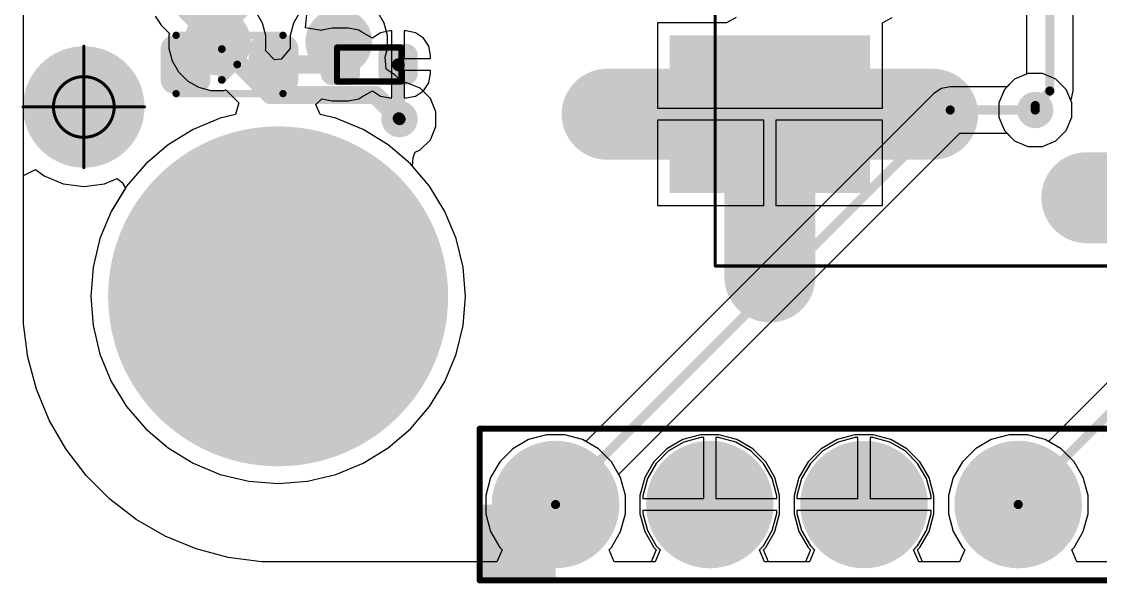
# Model space of a CAD drawing. Header units: inches. Extents: x 0.3 to 40.7, y 0 to 25.4.
# Drawn here: x 0.27 to 18.04, y -0.05 to 9.21 of the extents above; entities that cross this region are included whole.
import ezdxf

# ---------------------------------------------------------------- set-up
doc = ezdxf.new("R2010")
doc.units = ezdxf.units.IN
for name, color, linetype in [('BOTTOM', 5, 'Continuous'), ('Bottom Solder', 6, 'Continuous'), ('Pad Holes', 156, 'Continuous'), ('TOP', 1, 'Continuous'), ('Top Assembly', 56, 'Continuous'), ('Top Solder', 216, 'Continuous'), ('Via Holes', 16, 'Continuous')]:
    doc.layers.add(name, color=color, linetype=linetype)

# ---------------------------------------------------------------- blocks, each defined once
blk = doc.blocks.new('F_____________1___F_________1_2629')
at = {"layer": 'TOP'}
h = blk.add_hatch(color=1, dxfattribs=at)
edge = h.paths.add_edge_path()
edge.add_arc((0, 0), 0.499999, 0, 360)
at = {"layer": 'Top Solder'}
h = blk.add_hatch(color=216, dxfattribs=at)
edge = h.paths.add_edge_path()
edge.add_arc((0, 0), 0.999998, 0, 360)
at = {"layer": 'TOP'}
for points, const_width in [([(0.499999, 0, 1), (-0.499999, 0, 1)], 1.00000054), ([(-0.7499985, 0, 1), (-0.2499995, 0, 1)], 0.499999), ([(0.2499995, 0, 1), (0.7499985, 0, 1)], 0.499999)]:
    blk.add_lwpolyline(points, format="xyb", close=True, dxfattribs=dict(at, const_width=const_width))
at = {"layer": 'Top Assembly', "const_width": 0.0499999}
for points in [[(0, 0), (0, 1.00000054)], [(0, 0), (-1.00000054, 0)], [(1.00000054, 0), (0, 0)], [(0, -1.00000054), (0, 0)]]:
    blk.add_lwpolyline(points, dxfattribs=at)
at = {"layer": 'Top Assembly'}
for points, const_width in [([(-0.01249934, 1.00000054, 1), (0.01249934, 1.00000054, 1)], 0.02499868), ([(0.499999, 0, 1), (-0.499999, 0, 1)], 0.0499999), ([(-1.01249988, 0, 1), (-0.9875012, 0, 1)], 0.02499868), ([(-0.5124983399999999, 0, 1), (-0.4874996599999999, 0, 1)], 0.02499868), ([(-0.01249934, 0, 1), (0.01249934, 0, 1)], 0.02499868), ([(-0.01249934, 0, 1), (0.01249934, 0, 1)], 0.02499868), ([(-0.01249934, 0, 1), (0.01249934, 0, 1)], 0.02499868), ([(-0.01249934, 0, 1), (0.01249934, 0, 1)], 0.02499868), ([(0.4874996599999999, 0, 1), (0.5124983399999999, 0, 1)], 0.02499868), ([(0.9875012, 0, 1), (1.01249988, 0, 1)], 0.02499868), ([(-0.01249934, -1.00000054, 1), (0.01249934, -1.00000054, 1)], 0.02499868)]:
    blk.add_lwpolyline(points, format="xyb", close=True, dxfattribs=dict(at, const_width=const_width))
blk = doc.blocks.new('LEDC1608X80N_AK_2645')
at = {"layer": 'TOP'}
h = blk.add_hatch(color=1, dxfattribs=at)
edge = h.paths.add_edge_path()
edge.add_arc((-0.54499891, -0.2549982199999999), 0.17999964, 270, 360)
edge.add_line((-0.36499927, -0.2549982199999999), (-0.36499927, 0.2550033))
edge.add_arc((-0.54499891, 0.2550033), 0.17999964, 0, 90)
edge.add_line((-0.54499891, 0.4350029400000001), (-0.9050007299999999, 0.4350029399999999))
edge.add_arc((-0.9050007299999999, 0.2550032999999999), 0.17999964, 90, 180)
edge.add_line((-1.08500037, 0.2550032999999999), (-1.08500037, -0.2549982199999999))
edge.add_arc((-0.9050007299999999, -0.25499822), 0.17999964, 180, 270)
edge.add_line((-0.9050007299999999, -0.43499786), (-0.54499891, -0.43499786))
h = blk.add_hatch(color=1, dxfattribs=at)
edge = h.paths.add_edge_path()
edge.add_arc((0.54499891, 0.2549982199999999), 0.17999964, 90, 180)
edge.add_line((0.36499927, 0.2549982199999999), (0.36499927, -0.2550032999999999))
edge.add_arc((0.54499891, -0.2550033), 0.17999964, 180, 270)
edge.add_line((0.54499891, -0.4350029399999999), (0.9050007299999999, -0.4350029399999999))
edge.add_arc((0.9050007299999999, -0.2550033), 0.17999964, 270, 360)
edge.add_line((1.08500037, -0.2550033), (1.08500037, 0.2549982199999999))
edge.add_arc((0.9050007299999999, 0.2549982199999999), 0.17999964, 0, 90)
edge.add_line((0.9050007299999999, 0.43499786), (0.54499891, 0.43499786))
at = {"layer": 'Top Solder'}
h = blk.add_hatch(color=216, dxfattribs=at)
edge = h.paths.add_edge_path()
edge.add_arc((-0.54499891, -0.2549982199999999), 0.22999954, 270, 360)
edge.add_line((-0.31499937, -0.2549982199999999), (-0.31499937, 0.2550033))
edge.add_arc((-0.54499891, 0.2550033), 0.22999954, 0, 90)
edge.add_line((-0.54499891, 0.48500284), (-0.9050007299999999, 0.4850028399999999))
edge.add_arc((-0.9050007299999999, 0.2550032999999999), 0.22999954, 90, 180)
edge.add_line((-1.13500027, 0.2550033), (-1.13500027, -0.2549982199999999))
edge.add_arc((-0.9050007299999999, -0.25499822), 0.22999954, 180, 270)
edge.add_line((-0.9050007299999999, -0.4849977599999999), (-0.54499891, -0.4849977599999999))
h = blk.add_hatch(color=216, dxfattribs=at)
edge = h.paths.add_edge_path()
edge.add_arc((0.54499891, 0.2549982199999999), 0.22999954, 90, 180)
edge.add_line((0.31499937, 0.25499822), (0.31499937, -0.2550032999999999))
edge.add_arc((0.54499891, -0.2550033), 0.22999954, 180, 270)
edge.add_line((0.54499891, -0.4850028399999999), (0.9050007299999999, -0.4850028399999999))
edge.add_arc((0.9050007299999999, -0.2550033), 0.22999954, 270, 360)
edge.add_line((1.13500027, -0.2550033), (1.13500027, 0.2549982199999999))
edge.add_arc((0.9050007299999999, 0.2549982199999999), 0.22999954, 0, 90)
edge.add_line((0.9050007299999999, 0.4849977599999999), (0.54499891, 0.4849977599999999))
at = {"layer": 'Top Assembly'}
for points, const_width in [([(-0.88000078, 0.48000158), (-0.8800033199999999, -0.4799965)], 0.11999976), ([(0.88000078, 0.48000158), (-0.88000078, 0.48000158)], 0.11999976), ([(0.8800033199999999, -0.4799965), (0.88000078, 0.48000158)], 0.11999976), ([(0.127, 0.25400254), (-0.127, 2.54e-06)], 0.127), ([(0.127, 0.25400254), (0.12699746, -0.254)], 0.127), ([(0.12699746, -0.254), (-0.127, 2.54e-06)], 0.127), ([(0.8800033199999999, -0.4799965), (-0.8800033199999999, -0.4799965)], 0.11999976)]:
    blk.add_lwpolyline(points, dxfattribs=dict(at, const_width=const_width))
for points, const_width in [([(-0.9100007199999999, 0.48000158, 1), (-0.8500008399999999, 0.48000158, 1)], 0.05999988), ([(-0.9100007199999999, 0.48000158, 1), (-0.8500008399999999, 0.48000158, 1)], 0.05999988), ([(0.8500008399999999, 0.48000158, 1), (0.9100007199999999, 0.48000158, 1)], 0.05999988), ([(0.8500008399999999, 0.48000158, 1), (0.9100007199999999, 0.48000158, 1)], 0.05999988), ([(0.09525, 0.25400254, 1), (0.15875, 0.25400254, 1)], 0.0635), ([(0.09525, 0.25400254, 1), (0.15875, 0.25400254, 1)], 0.0635), ([(-0.15875, 2.54e-06, 1), (-0.09525, 2.54e-06, 1)], 0.0635), ([(-0.15875, 2.54e-06, 1), (-0.09525, 2.54e-06, 1)], 0.0635), ([(0.09524746, -0.254, 1), (0.15874746, -0.254, 1)], 0.0635), ([(0.09524746, -0.254, 1), (0.15874746, -0.254, 1)], 0.0635), ([(-0.91000326, -0.4799965, 1), (-0.85000338, -0.4799965, 1)], 0.05999988), ([(-0.91000326, -0.4799965, 1), (-0.85000338, -0.4799965, 1)], 0.05999988), ([(0.85000338, -0.4799965, 1), (0.91000326, -0.4799965, 1)], 0.05999988), ([(0.85000338, -0.4799965, 1), (0.91000326, -0.4799965, 1)], 0.05999988)]:
    blk.add_lwpolyline(points, format="xyb", close=True, dxfattribs=dict(at, const_width=const_width))
blk = doc.blocks.new('RES_0402_2646')
at = {"layer": 'TOP'}
h = blk.add_hatch(color=1, dxfattribs=at)
edge = h.paths.add_edge_path()
edge.add_arc((-0.34025205, -0.14975078), 0.14024864, 270, 360)
edge.add_line((-0.20000341, -0.14975078), (-0.20000341, 0.14975078))
edge.add_arc((-0.34025205, 0.14975078), 0.14024864, 0, 90)
edge.add_line((-0.34025205, 0.28999942), (-0.60975367, 0.28999942))
edge.add_arc((-0.60975367, 0.14975078), 0.14024864, 90, 180)
edge.add_line((-0.75000231, 0.14975078), (-0.75000231, -0.14975078))
edge.add_arc((-0.60975367, -0.14975078), 0.14024864, 180, 270)
edge.add_line((-0.60975367, -0.28999942), (-0.34025205, -0.28999942))
h = blk.add_hatch(color=1, dxfattribs=at)
edge = h.paths.add_edge_path()
edge.add_arc((0.34024697, 0.14974824), 0.14024864, 90, 180)
edge.add_line((0.19999833, 0.14974824), (0.19999833, -0.14975332))
edge.add_arc((0.34024697, -0.14975332), 0.14024864, 180, 270)
edge.add_line((0.34024697, -0.29000196), (0.6097485899999999, -0.29000196))
edge.add_arc((0.6097485899999999, -0.14975332), 0.14024864, 270, 360)
edge.add_line((0.74999723, -0.14975332), (0.74999723, 0.14974824))
edge.add_arc((0.6097485899999999, 0.14974824), 0.14024864, 0, 90)
edge.add_line((0.6097485899999999, 0.28999688), (0.34024697, 0.28999688))
at = {"layer": 'Top Solder'}
h = blk.add_hatch(color=216, dxfattribs=at)
edge = h.paths.add_edge_path()
edge.add_arc((-0.34025205, -0.14975078), 0.19024854, 270, 360)
edge.add_line((-0.15000351, -0.14975078), (-0.15000351, 0.14975078))
edge.add_arc((-0.34025205, 0.14975078), 0.19024854, 0, 90)
edge.add_line((-0.34025205, 0.33999932), (-0.60975367, 0.33999932))
edge.add_arc((-0.60975367, 0.14975078), 0.19024854, 90, 180)
edge.add_line((-0.80000221, 0.14975078), (-0.80000221, -0.14975078))
edge.add_arc((-0.60975367, -0.14975078), 0.19024854, 180, 270)
edge.add_line((-0.60975367, -0.33999932), (-0.34025205, -0.33999932))
h = blk.add_hatch(color=216, dxfattribs=at)
edge = h.paths.add_edge_path()
edge.add_arc((0.34024697, 0.14974824), 0.19024854, 90, 180)
edge.add_line((0.14999843, 0.14974824), (0.14999843, -0.14975332))
edge.add_arc((0.34024697, -0.14975332), 0.19024854, 180, 270)
edge.add_line((0.3402469699999999, -0.34000186), (0.6097485899999999, -0.34000186))
edge.add_arc((0.6097485899999999, -0.14975332), 0.19024854, 270, 360)
edge.add_line((0.79999713, -0.14975332), (0.79999713, 0.14974824))
edge.add_arc((0.6097485899999999, 0.14974824), 0.19024854, 0, 90)
edge.add_line((0.6097485899999999, 0.33999678), (0.34024697, 0.33999678))
at = {"layer": 'Top Assembly', "const_width": 0.0999998}
for points in [[(-0.5299989399999999, 0.27999944), (-0.53000148, -0.2799969)], [(0.53000148, 0.28000452), (-0.5299989399999999, 0.27999944)], [(0.53000148, 0.28000452), (0.5299963999999999, -0.28000198)], [(0.5299963999999999, -0.28000198), (-0.53000148, -0.2799969)]]:
    blk.add_lwpolyline(points, dxfattribs=at)
at = {"layer": 'Top Assembly', "const_width": 0.0499999}
for points in [[(-0.55499762, 0.27999944, 1), (-0.50500026, 0.27999944, 1)], [(-0.55499762, 0.27999944, 1), (-0.50500026, 0.27999944, 1)], [(0.5050028, 0.28000452, 1), (0.55500016, 0.28000452, 1)], [(0.5050028, 0.28000452, 1), (0.55500016, 0.28000452, 1)], [(-0.55500016, -0.2799969, 1), (-0.5050028, -0.2799969, 1)], [(-0.55500016, -0.2799969, 1), (-0.5050028, -0.2799969, 1)], [(0.50499772, -0.28000198, 1), (0.55499508, -0.28000198, 1)], [(0.50499772, -0.28000198, 1), (0.55499508, -0.28000198, 1)]]:
    blk.add_lwpolyline(points, format="xyb", close=True, dxfattribs=at)
blk = doc.blocks.new('TP_1_00MM_B_2648')
at = {"layer": 'BOTTOM'}
h = blk.add_hatch(color=5, dxfattribs=at)
edge = h.paths.add_edge_path()
edge.add_arc((0, 0), 0.499999, 0, 360)
at = {"layer": 'Bottom Solder'}
h = blk.add_hatch(color=6, dxfattribs=at)
edge = h.paths.add_edge_path()
edge.add_arc((0, 0), 0.5499989, 0, 360)
blk = doc.blocks.new('TP_1_00MM_B_2652')
at = {"layer": 'BOTTOM'}
h = blk.add_hatch(color=5, dxfattribs=at)
edge = h.paths.add_edge_path()
edge.add_arc((0, 0), 0.499999, 0, 360)
at = {"layer": 'Bottom Solder'}
h = blk.add_hatch(color=6, dxfattribs=at)
edge = h.paths.add_edge_path()
edge.add_arc((0, 0), 0.5499989, 0, 360)
blk = doc.blocks.new('PEC11J_9215F_S0015_2662')
at = {"layer": 'TOP'}
blk.add_hatch(color=1, dxfattribs=at).paths.add_polyline_path([(-3.75000012, 6.299998829999999), (-6.2500002, 6.299998829999999), (-6.2500002, 9.500000049999999), (-3.75000012, 9.500000049999999)])
at = {"layer": 'Top Solder'}
blk.add_hatch(color=216, dxfattribs=at).paths.add_polyline_path([(-3.70000022, 6.249998929999999), (-6.300000099999999, 6.249998929999999), (-6.300000099999999, 9.54999995), (-3.70000022, 9.54999995)])
at = {"layer": 'Top Assembly', "const_width": 0.0499999}
for points in [[(-7.50000024, 8.80000018), (7.50000024, 8.80000018)], [(-7.50000024, 8.80000018), (-7.50000024, -8.80000018)]]:
    blk.add_lwpolyline(points, dxfattribs=at)
at = {"layer": 'Top Assembly', "const_width": 0.02499868}
blk.add_lwpolyline([(-7.51249958, 8.80000018, 1), (-7.487500899999999, 8.80000018, 1)], format="xyb", close=True, dxfattribs=at)
blk.add_lwpolyline([(-7.51249958, 8.80000018, 1), (-7.487500899999999, 8.80000018, 1)], format="xyb", close=True, dxfattribs=at)
blk = doc.blocks.new('PIN_HEADER_2_54___VERT__1_10POS_2664')
at = {"layer": 'BOTTOM'}
h = blk.add_hatch(color=5, dxfattribs=at)
edge = h.paths.add_edge_path()
edge.add_arc((-11.43, 0), 0.8499983, 0, 360)
h = blk.add_hatch(color=5, dxfattribs=at)
edge = h.paths.add_edge_path()
edge.add_arc((-8.889999999999999, 0), 0.8499983, 0, 360)
h = blk.add_hatch(color=5, dxfattribs=at)
edge = h.paths.add_edge_path()
edge.add_arc((-6.35, 0), 0.8499983, 0, 360)
h = blk.add_hatch(color=5, dxfattribs=at)
edge = h.paths.add_edge_path()
edge.add_arc((-3.81, 0), 0.8499983, 0, 360)
at = {"layer": 'Bottom Solder'}
h = blk.add_hatch(color=6, dxfattribs=at)
edge = h.paths.add_edge_path()
edge.add_arc((-11.43, 0), 1.0499979, 0, 360)
h = blk.add_hatch(color=6, dxfattribs=at)
edge = h.paths.add_edge_path()
edge.add_arc((-8.889999999999999, 0), 1.0499979, 0, 360)
h = blk.add_hatch(color=6, dxfattribs=at)
edge = h.paths.add_edge_path()
edge.add_arc((-6.35, 0), 1.0499979, 0, 360)
h = blk.add_hatch(color=6, dxfattribs=at)
edge = h.paths.add_edge_path()
edge.add_arc((-3.81, 0), 1.0499979, 0, 360)
at = {"layer": 'Pad Holes'}
h = blk.add_hatch(color=7, dxfattribs=at)
edge = h.paths.add_edge_path()
edge.add_arc((-11.43, 0), 0.499999, 0, 360)
h = blk.add_hatch(color=7, dxfattribs=at)
edge = h.paths.add_edge_path()
edge.add_arc((-8.889999999999999, 0), 0.499999, 0, 360)
h = blk.add_hatch(color=7, dxfattribs=at)
edge = h.paths.add_edge_path()
edge.add_arc((-6.35, 0), 0.499999, 0, 360)
h = blk.add_hatch(color=7, dxfattribs=at)
edge = h.paths.add_edge_path()
edge.add_arc((-3.81, 0), 0.499999, 0, 360)
at = {"layer": 'TOP'}
h = blk.add_hatch(color=1, dxfattribs=at)
edge = h.paths.add_edge_path()
edge.add_arc((-11.43, 0), 0.8499983, 0, 360)
h = blk.add_hatch(color=1, dxfattribs=at)
edge = h.paths.add_edge_path()
edge.add_arc((-8.889999999999999, 0), 0.8499983, 0, 360)
h = blk.add_hatch(color=1, dxfattribs=at)
edge = h.paths.add_edge_path()
edge.add_arc((-6.35, 0), 0.8499983, 0, 360)
h = blk.add_hatch(color=1, dxfattribs=at)
edge = h.paths.add_edge_path()
edge.add_arc((-3.81, 0), 0.8499983, 0, 360)
at = {"layer": 'Top Assembly'}
blk.add_hatch(color=56, dxfattribs=at).paths.add_polyline_path([(-12.68000004, -1.25000004), (-11.43, -1.25000004), (-11.43, 0), (-12.68000004, 0)])
at = {"layer": 'Top Solder'}
h = blk.add_hatch(color=216, dxfattribs=at)
edge = h.paths.add_edge_path()
edge.add_arc((-11.43, 0), 1.0499979, 0, 360)
h = blk.add_hatch(color=216, dxfattribs=at)
edge = h.paths.add_edge_path()
edge.add_arc((-8.889999999999999, 0), 1.0499979, 0, 360)
h = blk.add_hatch(color=216, dxfattribs=at)
edge = h.paths.add_edge_path()
edge.add_arc((-6.35, 0), 1.0499979, 0, 360)
h = blk.add_hatch(color=216, dxfattribs=at)
edge = h.paths.add_edge_path()
edge.add_arc((-3.81, 0), 1.0499979, 0, 360)
at = {"layer": 'Top Assembly', "const_width": 0.0999998}
for points in [[(-12.68000004, 1.25000004), (12.68000004, 1.25000004)], [(-12.68000004, -1.25000004), (-12.68000004, 1.25000004)], [(-12.68000004, -1.25000004), (12.68000004, -1.25000004)]]:
    blk.add_lwpolyline(points, dxfattribs=at)
at = {"layer": 'Top Assembly', "const_width": 0.0499999}
for points in [[(-12.70499872, 1.25000004, 1), (-12.65500136, 1.25000004, 1)], [(-12.70499872, 1.25000004, 1), (-12.65500136, 1.25000004, 1)], [(-12.70499872, -1.25000004, 1), (-12.65500136, -1.25000004, 1)], [(-12.70499872, -1.25000004, 1), (-12.65500136, -1.25000004, 1)]]:
    blk.add_lwpolyline(points, format="xyb", close=True, dxfattribs=at)

msp = doc.modelspace()

# ---------------------------------------------------------------- hatches: boundary and pattern name
at = {"layer": 'BOTTOM'}
h = msp.add_hatch(color=5, dxfattribs=at)
edge = h.paths.add_edge_path()
edge.add_arc((16.97002448, 7.7500099), 0.2999994, 0, 360)
h = msp.add_hatch(color=5, dxfattribs=at)
edge = h.paths.add_edge_path()
edge.add_arc((6.4999997, 7.600000039999999), 0.2999994, 0, 360)
h = msp.add_hatch(color=5, dxfattribs=at)
edge = h.paths.add_edge_path()
edge.add_arc((4.500013859999999, 4.68001096), 1.49999954, 0, 360)
at = {"layer": 'Bottom Solder'}
h = msp.add_hatch(color=6, dxfattribs=at)
edge = h.paths.add_edge_path()
edge.add_arc((4.500013859999999, 4.68001096), 2.79999948, 0, 360)
at = {"layer": 'Pad Holes'}
h = msp.add_hatch(color=7, dxfattribs=at)
edge = h.paths.add_edge_path()
edge.add_arc((4.500013859999999, 4.68001096), 1.59999934, 0, 360)
at = {"layer": 'TOP'}
h = msp.add_hatch(color=1, dxfattribs=at)
edge = h.paths.add_edge_path()
edge.add_arc((16.97002448, 7.7500099), 0.2999994, 0, 360)
h = msp.add_hatch(color=1, dxfattribs=at)
edge = h.paths.add_edge_path()
edge.add_arc((6.4999997, 7.600000039999999), 0.2999994, 0, 360)
h = msp.add_hatch(color=1, dxfattribs=at)
edge = h.paths.add_edge_path()
edge.add_arc((4.500013859999999, 4.68001096), 1.49999954, 0, 360)
at = {"layer": 'Top Solder'}
h = msp.add_hatch(color=216, dxfattribs=at)
edge = h.paths.add_edge_path()
edge.add_arc((4.500013859999999, 4.68001096), 2.79999948, 0, 360)
at = {"layer": 'Via Holes'}
h = msp.add_hatch(color=7, dxfattribs=at)
edge = h.paths.add_edge_path()
edge.add_arc((16.97002448, 7.7500099), 0.1499997, 0, 360)
h = msp.add_hatch(color=7, dxfattribs=at)
edge = h.paths.add_edge_path()
edge.add_arc((6.4999997, 7.600000039999999), 0.1499997, 0, 360)

# ---------------------------------------------------------------- linework, layer by layer
at = {"layer": 'BOTTOM'}
for p, q in [((0.3058795, 4.50000116), (0.30587696, 20.86002178)), ((2.47610884, 9.294441659999999), (2.57556762, 9.14559258)), ((4.24549316, 9.178798), (4.14017206, 9.3612208)), ((4.85986582, 9.3612208), (4.754544719999999, 9.178798)), ((6.2455044, 9.178798), (6.140183299999999, 9.3612208)), ((2.57556762, 9.14559258), (2.7096974, 9.011462799999999)), ((4.30001172, 8.975331299999999), (4.24549316, 9.178798)), ((4.754544719999999, 9.178798), (4.700026159999999, 8.975331299999999)), ((6.30002296, 8.975331299999999), (6.2455044, 9.178798)), ((2.7096974, 9.011462799999999), (2.70001492, 8.975331299999999)), ((2.70001492, 8.975331299999999), (2.70001492, 8.7646891)), ((4.30001172, 8.7646891), (4.30001172, 8.975331299999999)), ((4.700026159999999, 8.975331299999999), (4.700026159999999, 8.764691639999999)), ((6.30002296, 8.7646891), (6.30002296, 8.975331299999999)), ((2.70001492, 8.7646891), (2.75453348, 8.5612224)), ((4.290329239999999, 8.7285576), (4.30001172, 8.7646891)), ((4.4414821, 8.57740474), (4.290329239999999, 8.7285576)), ((4.700026159999999, 8.764691639999999), (4.547951279999999, 8.58911414)), ((6.263548559999999, 8.62856542), (6.30002296, 8.7646891)), ((2.75453348, 8.5612224), (2.85985458, 8.378799599999999)), ((4.547951279999999, 8.58911414), (4.4414821, 8.57740474)), ((6.27762778, 8.42184752), (6.263548559999999, 8.62856542)), ((2.85985458, 8.378799599999999), (3.00880272, 8.22985146)), ((6.426474319999999, 8.32238874), (6.27762778, 8.42184752)), ((3.00880272, 8.22985146), (3.19122552, 8.12453036)), ((6.54886422, 8.199998840000001), (6.426474319999999, 8.32238874)), ((6.61934668, 8.199998840000001), (6.54886422, 8.199998840000001)), ((6.839872019999999, 8.108655359999998), (6.61934668, 8.199998840000001)), ((16.63015216, 8.25866522), (16.5038405, 8.132353559999999)), ((16.8506775, 8.3500087), (16.63015216, 8.25866522)), ((17.08937146, 8.3500087), (16.8506775, 8.3500087)), ((17.3098968, 8.25866522), (17.08937146, 8.3500087)), ((17.4786798, 8.08988222), (17.3098968, 8.25866522)), ((3.19122552, 8.12453036), (3.39469222, 8.0700118)), ((3.39469222, 8.0700118), (3.60533442, 8.0700118)), ((3.60533442, 8.0700118), (3.641465919999999, 8.07969428)), ((3.641465919999999, 8.07969428), (3.85433062, 7.866829579999999)), ((7.008655019999999, 7.93987236), (6.839872019999999, 8.108655359999998)), ((15.29966714, 8.020367499999999), (9.5690817, 2.28978206)), ((15.42370804, 8.10325024), (15.29966714, 8.020367499999999)), ((15.57002474, 8.132353559999999), (15.42370804, 8.10325024)), ((16.5038405, 8.132353559999999), (15.57002474, 8.132353559999999)), ((17.57002328, 7.86935688), (17.4786798, 8.08988222)), ((3.85433062, 7.866829579999999), (3.8000432, 7.674338219999999)), ((7.099998499999999, 7.71934702), (7.008655019999999, 7.93987236)), ((17.57002328, 7.63066292), (17.57002328, 7.86935688)), ((3.8000432, 7.674338219999999), (3.54684838, 7.61355094)), ((7.099998499999999, 7.48065306), (7.099998499999999, 7.71934702)), ((3.54684838, 7.61355094), (3.0996763, 7.428326519999999)), ((7.008655019999999, 7.26012772), (7.099998499999999, 7.48065306)), ((17.4786798, 7.410137579999999), (17.57002328, 7.63066292)), ((3.0996763, 7.428326519999999), (2.68698472, 7.17542888)), ((10.1097969, 1.74906686), (15.72839628, 7.367666239999999)), ((15.72839628, 7.367666239999999), (16.5038405, 7.367666239999999)), ((16.5038405, 7.367666239999999), (16.63015216, 7.241354579999999)), ((17.3098968, 7.241354579999999), (17.4786798, 7.410137579999999)), ((2.68698472, 7.17542888), (2.31893872, 6.8610861)), ((6.839872019999999, 7.091344719999999), (7.008655019999999, 7.26012772)), ((16.63015216, 7.241354579999999), (16.8506775, 7.1500111)), ((16.8506775, 7.1500111), (17.08937146, 7.1500111)), ((17.08937146, 7.1500111), (17.3098968, 7.241354579999999)), ((6.71388802, 6.822681299999999), (6.72271198, 6.96645546)), ((6.72271198, 6.96645546), (6.758774899999999, 7.057753219999999)), ((6.758774899999999, 7.057753219999999), (6.839872019999999, 7.091344719999999)), ((2.31893872, 6.8610861), (2.00459594, 6.4930401)), ((6.99543178, 6.4930401), (6.71388802, 6.822681299999999)), ((2.00459594, 6.4930401), (1.7516983, 6.08034852)), ((7.248329419999999, 6.08034852), (6.99543178, 6.4930401)), ((1.7516983, 6.08034852), (1.56647388, 5.63317644)), ((7.43355384, 5.63317644), (7.248329419999999, 6.08034852)), ((1.56647388, 5.63317644), (1.45348198, 5.16253476)), ((7.546545739999999, 5.16253476), (7.43355384, 5.63317644)), ((1.45348198, 5.16253476), (1.41550644, 4.68001096)), ((7.58452128, 4.68001096), (7.546545739999999, 5.16253476)), ((1.41550644, 4.68001096), (1.45348198, 4.19748716)), ((7.546545739999999, 4.19748716), (7.58452128, 4.68001096)), ((0.3058795, 4.22510458), (0.3058795, 4.50000116)), ((0.37764212, 3.68001296), (0.3058795, 4.22510458)), ((1.45348198, 4.19748716), (1.56647388, 3.72684548)), ((7.43355384, 3.72684548), (7.546545739999999, 4.19748716)), ((19.08334004, 4.1840404), (17.1890817, 2.28978206)), ((0.51994054, 3.1489396), (0.37764212, 3.68001296)), ((1.56647388, 3.72684548), (1.7516983, 3.2796734)), ((7.248329419999999, 3.2796734), (7.43355384, 3.72684548)), ((1.7516983, 3.2796734), (2.00459594, 2.86698182)), ((6.99543178, 2.86698182), (7.248329419999999, 3.2796734)), ((0.7303389, 2.64099802), (0.51994054, 3.1489396)), ((2.00459594, 2.86698182), (2.31893872, 2.49893582)), ((6.681089, 2.49893582), (6.99543178, 2.86698182)), ((1.00523294, 2.16486486), (0.7303389, 2.64099802)), ((2.31893872, 2.49893582), (2.68698472, 2.18459304)), ((6.313043, 2.18459304), (6.681089, 2.49893582)), ((8.62614226, 2.32163874), (8.36391012, 2.17023696)), ((8.918625800000001, 2.4000079), (8.62614226, 2.32163874)), ((9.221424279999999, 2.4000079), (8.918625800000001, 2.4000079)), ((9.51390782, 2.32163874), (9.221424279999999, 2.4000079)), ((9.5690817, 2.28978206), (9.51390782, 2.32163874)), ((11.16614226, 2.32163874), (10.90391012, 2.17023696)), ((11.4586258, 2.4000079), (11.16614226, 2.32163874)), ((11.76142428, 2.4000079), (11.4586258, 2.4000079)), ((12.05390782, 2.32163874), (11.76142428, 2.4000079)), ((12.31613996, 2.17023696), (12.05390782, 2.32163874)), ((14.00468116, 2.3540085), (13.72389686, 2.2787737)), ((14.05002524, 2.3540085), (14.00468116, 2.3540085)), ((14.05002524, 1.35001), (14.05002524, 2.3540085)), ((14.29536892, 2.3540085), (14.25002484, 2.3540085)), ((14.25002484, 2.3540085), (14.25002484, 1.35001)), ((14.57615322, 2.2787737), (14.29536892, 2.3540085)), ((16.24614226, 2.32163874), (15.98391012, 2.17023696)), ((16.5386258, 2.4000079), (16.24614226, 2.32163874)), ((16.84142428, 2.4000079), (16.5386258, 2.4000079)), ((17.13390782, 2.32163874), (16.84142428, 2.4000079)), ((17.1890817, 2.28978206), (17.13390782, 2.32163874)), ((1.33992112, 1.72869098), (1.00523294, 2.16486486)), ((2.68698472, 2.18459304), (3.0996763, 1.9316954)), ((5.90035142, 1.9316954), (6.313043, 2.18459304)), ((8.36391012, 2.17023696), (8.149798279999999, 1.95612512)), ((10.90391012, 2.17023696), (10.68979828, 1.95612512)), ((12.5302518, 1.95612512), (12.31613996, 2.17023696)), ((13.47215238, 2.13342982), (13.26660542, 1.92788286)), ((13.72389686, 2.2787737), (13.47215238, 2.13342982)), ((14.8278977, 2.13342982), (14.57615322, 2.2787737)), ((15.03344466, 1.92788286), (14.8278977, 2.13342982)), ((15.98391012, 2.17023696), (15.76979828, 1.95612512)), ((8.149798279999999, 1.95612512), (7.998396499999999, 1.69389298)), ((10.68979828, 1.95612512), (10.5383965, 1.69389298)), ((12.68165358, 1.69389298), (12.5302518, 1.95612512)), ((15.76979828, 1.95612512), (15.6183965, 1.69389298)), ((3.0996763, 1.9316954), (3.54684838, 1.74647098)), ((5.453179339999999, 1.74647098), (5.90035142, 1.9316954)), ((13.26660542, 1.92788286), (13.12126154, 1.67613838)), ((15.17878854, 1.67613838), (15.03344466, 1.92788286)), ((1.72870368, 1.33990842), (1.33992112, 1.72869098)), ((3.54684838, 1.74647098), (4.01749006, 1.63347908)), ((4.01749006, 1.63347908), (4.500013859999999, 1.59550354)), ((4.500013859999999, 1.59550354), (4.982537659999999, 1.63347908)), ((4.982537659999999, 1.63347908), (5.453179339999999, 1.74647098)), ((7.998396499999999, 1.69389298), (7.920027339999999, 1.40140944)), ((10.14165358, 1.69389298), (10.1097969, 1.74906686)), ((10.22002274, 1.40140944), (10.14165358, 1.69389298)), ((10.5383965, 1.69389298), (10.46002734, 1.40140944)), ((12.76002274, 1.40140944), (12.68165358, 1.69389298)), ((13.12126154, 1.67613838), (13.04602674, 1.39535408)), ((15.25402334, 1.39535408), (15.17878854, 1.67613838)), ((15.6183965, 1.69389298), (15.54002734, 1.40140944)), ((2.16488772, 1.00521516), (1.72870368, 1.33990842)), ((7.920027339999999, 1.40140944), (7.920027339999999, 1.09861096)), ((10.22002274, 1.09861096), (10.22002274, 1.40140944)), ((10.46002734, 1.40140944), (10.46002734, 1.09861096)), ((12.76002274, 1.09861096), (12.76002274, 1.40140944)), ((13.04602674, 1.39535408), (13.04602674, 1.35001)), ((13.04602674, 1.35001), (14.05002524, 1.35001)), ((14.25002484, 1.35001), (15.25402334, 1.35001)), ((15.25402334, 1.35001), (15.25402334, 1.39535408)), ((15.54002734, 1.40140944), (15.54002734, 1.09861096)), ((7.920027339999999, 1.09861096), (7.998396499999999, 0.80612742)), ((10.14165358, 0.80612742), (10.22002274, 1.09861096)), ((10.46002734, 1.09861096), (10.5383965, 0.80612742)), ((12.68165358, 0.80612742), (12.76002274, 1.09861096)), ((15.25402334, 1.1500104), (13.04602674, 1.1500104)), ((13.04602674, 1.1500104), (13.04602674, 1.10466632)), ((13.04602674, 1.10466632), (13.12126154, 0.82388202)), ((15.17878854, 0.82388202), (15.25402334, 1.10466632)), ((15.25402334, 1.10466632), (15.25402334, 1.1500104)), ((15.54002734, 1.09861096), (15.6183965, 0.80612742)), ((2.64101072, 0.7303261999999999), (2.16488772, 1.00521516)), ((3.1489523, 0.51992784), (2.64101072, 0.7303261999999999)), ((7.998396499999999, 0.80612742), (8.149798279999999, 0.54389528)), ((9.9902518, 0.54389528), (10.14165358, 0.80612742)), ((10.5383965, 0.80612742), (10.68979828, 0.54389528)), ((12.5302518, 0.54389528), (12.68165358, 0.80612742)), ((13.12126154, 0.82388202), (13.26660542, 0.5721375399999999)), ((15.03344466, 0.5721375399999999), (15.17878854, 0.82388202)), ((15.6183965, 0.80612742), (15.76979828, 0.54389528)), ((8.149798279999999, 0.54389528), (8.18782716, 0.5058663999999999)), ((9.952222919999999, 0.5058663999999999), (9.9902518, 0.54389528)), ((10.68979828, 0.54389528), (10.72782716, 0.5058663999999999)), ((12.49222292, 0.5058663999999999), (12.5302518, 0.54389528)), ((13.26660542, 0.5721375399999999), (13.33287402, 0.5058689399999999)), ((14.96717606, 0.5058689399999999), (15.03344466, 0.5721375399999999)), ((15.76979828, 0.54389528), (15.80782462, 0.5058689399999999)), ((3.68002058, 0.37762942), (3.1489523, 0.51992784)), ((4.22511982, 0.3058668), (3.68002058, 0.37762942)), ((8.18782716, 0.5058663999999999), (8.104985059999999, 0.3058642599999999)), ((10.03506502, 0.3058668), (9.952222919999999, 0.5058663999999999)), ((10.72782716, 0.5058663999999999), (10.64498252, 0.3058668)), ((12.57506756, 0.3058668), (12.49222292, 0.5058663999999999)), ((13.33287402, 0.5058689399999999), (13.25003192, 0.3058668)), ((15.05001816, 0.3058668), (14.96717606, 0.5058689399999999)), ((15.80782462, 0.5058689399999999), (15.72498252, 0.3058668)), ((4.5000164, 0.3058642599999999), (4.22511982, 0.3058668)), ((8.104985059999999, 0.3058642599999999), (4.5000164, 0.3058642599999999)), ((10.64498252, 0.3058668), (10.03506502, 0.3058668)), ((13.25003192, 0.3058668), (12.57506756, 0.3058668)), ((15.72498252, 0.3058668), (15.05001816, 0.3058668))]:
    msp.add_line(p, q, dxfattribs=at)
for points, const_width in [([(2.89999928, 9.470024239999999), (3.50001332, 8.8700102)], 0.2999994), ([(3.50001332, 8.8700102), (4.372066439999999, 7.99795708)], 0.2999994), ([(4.372066439999999, 7.99795708), (6.10204266, 7.99795708)], 0.2999994), ([(6.10204266, 7.99795708), (6.4999997, 7.600000039999999)], 0.2999994), ([(9.070025039999999, 1.2500102), (15.57002474, 7.7500099)], 0.1499997), ([(15.57002474, 7.7500099), (16.97002448, 7.7500099)], 0.1499997), ([(16.69002504, 1.2500102), (19.35369764, 3.9136828)], 0.1499997)]:
    msp.add_lwpolyline(points, dxfattribs=dict(at, const_width=const_width))
for points, const_width in [([(3.42501474, 8.8700102, 1), (3.5750119, 8.8700102, 1)], 0.1499997), ([(3.42501474, 8.8700102, 1), (3.5750119, 8.8700102, 1)], 0.1499997), ([(4.297067859999999, 7.99795708, 1), (4.447065019999999, 7.99795708, 1)], 0.1499997), ([(4.297067859999999, 7.99795708, 1), (4.447065019999999, 7.99795708, 1)], 0.1499997), ([(6.02704408, 7.99795708, 1), (6.177041239999999, 7.99795708, 1)], 0.1499997), ([(6.02704408, 7.99795708, 1), (6.177041239999999, 7.99795708, 1)], 0.1499997), ([(15.53252418, 7.7500099, 1), (15.6075253, 7.7500099, 1)], 0.07499858), ([(15.53252418, 7.7500099, 1), (15.6075253, 7.7500099, 1)], 0.07499858), ([(16.93252392, 7.7500099, 1), (17.00752504, 7.7500099, 1)], 0.07499858), ([(6.425001119999999, 7.600000039999999, 1), (6.574998279999999, 7.600000039999999, 1)], 0.1499997), ([(9.03252448, 1.2500102, 1), (9.107525599999999, 1.2500102, 1)], 0.07499858), ([(16.65252448, 1.2500102, 1), (16.7275256, 1.2500102, 1)], 0.07499858)]:
    msp.add_lwpolyline(points, format="xyb", close=True, dxfattribs=dict(at, const_width=const_width))
at = {"layer": 'TOP'}
for p, q in [((16.8272841, 11.15931982), (16.8272841, 8.3403186)), ((17.59197142, 8.062876939999999), (17.59197142, 11.14691446)), ((4.95106198, 9.10108162), (4.97449094, 9.32596306)), ((12.04602366, 9.27601396), (11.88413422, 9.184010079999998)), ((14.45402748, 9.18400754), (14.61591692, 9.27601142)), ((5.214071359999999, 9.06154144), (4.95106198, 9.10108162)), ((5.21847572, 9.064482759999999), (5.214071359999999, 9.06154144)), ((5.39025338, 9.09865084), (5.21847572, 9.064482759999999)), ((5.659752459999999, 9.09865084), (5.39025338, 9.09865084)), ((5.83153012, 9.064482759999999), (5.659752459999999, 9.09865084)), ((5.88069944, 9.031627859999999), (5.83153012, 9.064482759999999)), ((11.88413422, 9.184010079999998), (10.74602626, 9.184010079999998)), ((10.74602626, 9.184010079999998), (10.74602626, 7.78000984)), ((14.45402494, 9.07600928), (14.45402748, 9.18400754)), ((14.45402494, 7.78000984), (14.45402494, 9.07600928)), ((6.05601786, 8.93401312), (5.88069944, 9.031627859999999)), ((6.186426539999999, 9.02114782), (6.05601786, 8.93401312)), ((6.34025402, 9.0517472), (6.186426539999999, 9.02114782)), ((6.375003759999999, 9.0517472), (6.34025402, 9.0517472)), ((6.375003759999999, 8.50002364), (6.375003759999999, 9.0517472)), ((6.609753100000001, 9.0517472), (6.575003359999999, 9.0517472)), ((6.575003359999999, 9.0517472), (6.575003359999999, 8.60002344)), ((6.763580579999999, 9.02114782), (6.609753100000001, 9.0517472)), ((6.8939918, 8.93401312), (6.763580579999999, 9.02114782)), ((6.9811265, 8.803601899999999), (6.8939918, 8.93401312)), ((7.01172588, 8.64977442), (6.9811265, 8.803601899999999)), ((6.575003359999999, 8.60002344), (7.01172588, 8.60002344)), ((7.01172588, 8.60002344), (7.01172588, 8.64977442)), ((6.375003759999999, 7.94830008), (6.375003759999999, 8.50002364)), ((7.01172588, 8.40002384), (6.575003359999999, 8.40002384)), ((6.575003359999999, 8.40002384), (6.575003359999999, 7.94830008)), ((7.01172588, 8.35027286), (7.01172588, 8.40002384)), ((6.8939918, 8.066034160000001), (6.9811265, 8.19644538)), ((6.9811265, 8.19644538), (7.01172588, 8.35027286)), ((16.63015216, 8.25866522), (16.46136916, 8.08988222)), ((16.8272841, 8.3403186), (16.63015216, 8.25866522)), ((5.880696899999999, 7.968424499999999), (6.05601786, 8.066034160000001)), ((6.05601786, 8.066034160000001), (6.186426539999999, 7.97889946)), ((6.763580579999999, 7.97889946), (6.8939918, 8.066034160000001)), ((16.46136916, 8.08988222), (16.37002568, 7.86935688)), ((17.5628681, 7.91656024), (17.59197142, 8.062876939999999)), ((5.1195732, 7.83984462), (5.218478259999999, 7.935569599999999)), ((5.19331194, 7.675940959999999), (5.1195732, 7.83984462)), ((5.218478259999999, 7.935569599999999), (5.39025338, 7.901401519999999)), ((5.39025338, 7.901401519999999), (5.659752459999999, 7.901401519999999)), ((5.659752459999999, 7.901401519999999), (5.83153012, 7.935569599999999)), ((5.83153012, 7.935569599999999), (5.880696899999999, 7.968424499999999)), ((6.186426539999999, 7.97889946), (6.34025402, 7.94830008)), ((6.34025402, 7.94830008), (6.375003759999999, 7.94830008)), ((6.575003359999999, 7.94830008), (6.609753100000001, 7.94830008)), ((6.609753100000001, 7.94830008), (6.763580579999999, 7.97889946)), ((16.37002568, 7.86935688), (16.37002568, 7.63066292)), ((17.55521508, 7.90510738), (17.5628681, 7.91656024)), ((17.57002328, 7.86935688), (17.55521508, 7.90510738)), ((17.57002328, 7.63066292), (17.57002328, 7.86935688)), ((5.453179339999999, 7.61355094), (5.19331194, 7.675940959999999)), ((10.74602626, 7.78000984), (12.6000256, 7.78000984)), ((12.6000256, 7.78000984), (14.45402494, 7.78000984)), ((5.90035142, 7.428326519999999), (5.453179339999999, 7.61355094)), ((12.5000258, 7.58001024), (10.74602626, 7.58001024)), ((10.74602626, 7.58001024), (10.74602626, 6.17601)), ((12.5000258, 6.17601), (12.5000258, 7.58001024)), ((14.45402494, 7.58001024), (12.7000254, 7.58001024)), ((12.7000254, 7.58001024), (12.7000254, 6.17601)), ((14.45402494, 6.17601), (14.45402494, 7.58001024)), ((16.37002568, 7.63066292), (16.46136916, 7.410137579999999)), ((17.4786798, 7.410137579999999), (17.57002328, 7.63066292)), ((6.313043, 7.17542888), (5.90035142, 7.428326519999999)), ((16.46136916, 7.410137579999999), (16.63015216, 7.241354579999999)), ((17.3098968, 7.241354579999999), (17.4786798, 7.410137579999999)), ((6.681089, 6.8610861), (6.313043, 7.17542888)), ((16.63015216, 7.241354579999999), (16.8506775, 7.1500111)), ((16.8506775, 7.1500111), (17.08937146, 7.1500111)), ((17.08937146, 7.1500111), (17.3098968, 7.241354579999999)), ((0.3058795, 6.6721101), (0.5058791, 6.770738299999999)), ((0.5058791, 6.770738299999999), (0.64439292, 6.664454539999999)), ((6.99543178, 6.4930401), (6.681089, 6.8610861)), ((0.3058795, 4.50000116), (0.3058795, 6.6721101)), ((0.64439292, 6.664454539999999), (0.9606330799999999, 6.533464199999999)), ((1.6393668, 6.533464199999999), (1.85207148, 6.621569180000001)), ((1.85207148, 6.621569180000001), (1.9324574, 6.553829919999999)), ((0.9606330799999999, 6.533464199999999), (1.29999994, 6.4887856)), ((1.29999994, 6.4887856), (1.6393668, 6.533464199999999)), ((1.98425054, 6.459839759999999), (1.7516983, 6.08034852)), ((1.9324574, 6.553829919999999), (1.98425054, 6.459839759999999)), ((7.248329419999999, 6.08034852), (6.99543178, 6.4930401)), ((1.7516983, 6.08034852), (1.56647388, 5.63317644)), ((7.43355384, 5.63317644), (7.248329419999999, 6.08034852)), ((10.74602626, 6.17601), (12.5000258, 6.17601)), ((12.7000254, 6.17601), (14.45402494, 6.17601)), ((1.56647388, 5.63317644), (1.45348198, 5.16253476)), ((7.546545739999999, 5.16253476), (7.43355384, 5.63317644)), ((1.45348198, 5.16253476), (1.41550644, 4.68001096)), ((7.58452128, 4.68001096), (7.546545739999999, 5.16253476)), ((1.41550644, 4.68001096), (1.45348198, 4.19748716)), ((7.546545739999999, 4.19748716), (7.58452128, 4.68001096)), ((0.3058795, 4.22510458), (0.3058795, 4.50000116)), ((0.37764212, 3.68001296), (0.3058795, 4.22510458)), ((1.45348198, 4.19748716), (1.56647388, 3.72684548)), ((7.43355384, 3.72684548), (7.546545739999999, 4.19748716)), ((0.51994054, 3.1489396), (0.37764212, 3.68001296)), ((1.56647388, 3.72684548), (1.7516983, 3.2796734)), ((7.248329419999999, 3.2796734), (7.43355384, 3.72684548)), ((1.7516983, 3.2796734), (2.00459594, 2.86698182)), ((6.99543178, 2.86698182), (7.248329419999999, 3.2796734)), ((0.7303389, 2.64099802), (0.51994054, 3.1489396)), ((2.00459594, 2.86698182), (2.31893872, 2.49893582)), ((6.681089, 2.49893582), (6.99543178, 2.86698182)), ((1.00523294, 2.16486486), (0.7303389, 2.64099802)), ((2.31893872, 2.49893582), (2.68698472, 2.18459304)), ((6.313043, 2.18459304), (6.681089, 2.49893582)), ((8.62614226, 2.32163874), (8.36391012, 2.17023696)), ((8.918625800000001, 2.4000079), (8.62614226, 2.32163874)), ((9.221424279999999, 2.4000079), (8.918625800000001, 2.4000079)), ((9.51390782, 2.32163874), (9.221424279999999, 2.4000079)), ((9.77613996, 2.17023696), (9.51390782, 2.32163874)), ((11.46468116, 2.3540085), (11.18389686, 2.2787737)), ((11.51002524, 2.3540085), (11.46468116, 2.3540085)), ((11.51002524, 1.35001), (11.51002524, 2.3540085)), ((11.75536892, 2.3540085), (11.71002484, 2.3540085)), ((11.71002484, 2.3540085), (11.71002484, 1.35001)), ((12.03615322, 2.2787737), (11.75536892, 2.3540085)), ((13.70614226, 2.32163874), (13.44391012, 2.17023696)), ((13.9986258, 2.4000079), (13.70614226, 2.32163874)), ((14.30142428, 2.4000079), (13.9986258, 2.4000079)), ((14.59390782, 2.32163874), (14.30142428, 2.4000079)), ((14.85613996, 2.17023696), (14.59390782, 2.32163874)), ((16.24614226, 2.32163874), (15.98391012, 2.17023696)), ((16.5386258, 2.4000079), (16.24614226, 2.32163874)), ((16.84142428, 2.4000079), (16.5386258, 2.4000079)), ((17.13390782, 2.32163874), (16.84142428, 2.4000079)), ((17.39613996, 2.17023696), (17.13390782, 2.32163874)), ((1.33992112, 1.72869098), (1.00523294, 2.16486486)), ((2.68698472, 2.18459304), (3.0996763, 1.9316954)), ((5.90035142, 1.9316954), (6.313043, 2.18459304)), ((8.36391012, 2.17023696), (8.149798279999999, 1.95612512)), ((9.9902518, 1.95612512), (9.77613996, 2.17023696)), ((10.93215238, 2.13342982), (10.72660542, 1.92788286)), ((11.18389686, 2.2787737), (10.93215238, 2.13342982)), ((12.2878977, 2.13342982), (12.03615322, 2.2787737)), ((12.49344466, 1.92788286), (12.2878977, 2.13342982)), ((13.44391012, 2.17023696), (13.22979828, 1.95612512)), ((15.0702518, 1.95612512), (14.85613996, 2.17023696)), ((15.98391012, 2.17023696), (15.76979828, 1.95612512)), ((17.6102518, 1.95612512), (17.39613996, 2.17023696)), ((8.149798279999999, 1.95612512), (7.998396499999999, 1.69389298)), ((10.14165358, 1.69389298), (9.9902518, 1.95612512)), ((13.22979828, 1.95612512), (13.0783965, 1.69389298)), ((15.22165358, 1.69389298), (15.0702518, 1.95612512)), ((15.76979828, 1.95612512), (15.6183965, 1.69389298)), ((17.76165358, 1.69389298), (17.6102518, 1.95612512)), ((3.0996763, 1.9316954), (3.54684838, 1.74647098)), ((5.453179339999999, 1.74647098), (5.90035142, 1.9316954)), ((10.72660542, 1.92788286), (10.58126154, 1.67613838)), ((12.63878854, 1.67613838), (12.49344466, 1.92788286)), ((1.72870368, 1.33990842), (1.33992112, 1.72869098)), ((3.54684838, 1.74647098), (4.01749006, 1.63347908)), ((4.01749006, 1.63347908), (4.500013859999999, 1.59550354)), ((4.500013859999999, 1.59550354), (4.982537659999999, 1.63347908)), ((4.982537659999999, 1.63347908), (5.453179339999999, 1.74647098)), ((7.998396499999999, 1.69389298), (7.920027339999999, 1.40140944)), ((10.22002274, 1.40140944), (10.14165358, 1.69389298)), ((10.58126154, 1.67613838), (10.50602674, 1.39535408)), ((12.71402334, 1.39535408), (12.63878854, 1.67613838)), ((13.0783965, 1.69389298), (13.00002734, 1.40140944)), ((15.30002274, 1.40140944), (15.22165358, 1.69389298)), ((15.6183965, 1.69389298), (15.54002734, 1.40140944)), ((17.84002274, 1.40140944), (17.76165358, 1.69389298)), ((2.16488772, 1.00521516), (1.72870368, 1.33990842)), ((7.920027339999999, 1.40140944), (7.920027339999999, 1.09861096)), ((10.22002274, 1.09861096), (10.22002274, 1.40140944)), ((10.50602674, 1.39535408), (10.50602674, 1.35001)), ((10.50602674, 1.35001), (11.51002524, 1.35001)), ((11.71002484, 1.35001), (12.71402334, 1.35001)), ((12.71402334, 1.35001), (12.71402334, 1.39535408)), ((13.00002734, 1.40140944), (13.00002734, 1.09861096)), ((15.30002274, 1.09861096), (15.30002274, 1.40140944)), ((15.54002734, 1.40140944), (15.54002734, 1.09861096)), ((17.84002274, 1.09861096), (17.84002274, 1.40140944)), ((7.920027339999999, 1.09861096), (7.998396499999999, 0.80612742)), ((10.14165358, 0.80612742), (10.22002274, 1.09861096)), ((12.71402334, 1.1500104), (10.50602674, 1.1500104)), ((10.50602674, 1.1500104), (10.50602674, 1.10466632)), ((10.50602674, 1.10466632), (10.58126154, 0.82388202)), ((12.63878854, 0.82388202), (12.71402334, 1.10466632)), ((12.71402334, 1.10466632), (12.71402334, 1.1500104)), ((13.00002734, 1.09861096), (13.0783965, 0.80612742)), ((15.22165358, 0.80612742), (15.30002274, 1.09861096)), ((15.54002734, 1.09861096), (15.6183965, 0.80612742)), ((17.76165358, 0.80612742), (17.84002274, 1.09861096)), ((2.64101072, 0.7303261999999999), (2.16488772, 1.00521516)), ((3.1489523, 0.51992784), (2.64101072, 0.7303261999999999)), ((7.998396499999999, 0.80612742), (8.149798279999999, 0.54389528)), ((9.9902518, 0.54389528), (10.14165358, 0.80612742)), ((10.58126154, 0.82388202), (10.72660542, 0.5721375399999999)), ((12.49344466, 0.5721375399999999), (12.63878854, 0.82388202)), ((13.0783965, 0.80612742), (13.22979828, 0.54389528)), ((15.0702518, 0.54389528), (15.22165358, 0.80612742)), ((15.6183965, 0.80612742), (15.76979828, 0.54389528)), ((17.6102518, 0.54389528), (17.76165358, 0.80612742)), ((8.149798279999999, 0.54389528), (8.18782716, 0.5058663999999999)), ((9.952222919999999, 0.5058663999999999), (9.9902518, 0.54389528)), ((10.72660542, 0.5721375399999999), (10.79287656, 0.5058663999999999)), ((12.42717352, 0.5058663999999999), (12.49344466, 0.5721375399999999)), ((13.22979828, 0.54389528), (13.26782462, 0.5058689399999999)), ((15.03222546, 0.5058689399999999), (15.0702518, 0.54389528)), ((15.76979828, 0.54389528), (15.80782462, 0.5058689399999999)), ((17.57222546, 0.5058689399999999), (17.6102518, 0.54389528)), ((3.68002058, 0.37762942), (3.1489523, 0.51992784)), ((4.22511982, 0.3058668), (3.68002058, 0.37762942)), ((8.18782716, 0.5058663999999999), (8.104985059999999, 0.3058642599999999)), ((10.03506502, 0.3058668), (9.952222919999999, 0.5058663999999999)), ((10.79287656, 0.5058663999999999), (10.71003192, 0.3058668)), ((12.51001816, 0.3058668), (12.42717352, 0.5058663999999999)), ((13.26782462, 0.5058689399999999), (13.18498252, 0.3058668)), ((15.11506756, 0.3058668), (15.03222546, 0.5058689399999999)), ((15.80782462, 0.5058689399999999), (15.72498252, 0.3058668)), ((17.65506756, 0.30586934), (17.57222546, 0.5058689399999999)), ((4.5000164, 0.3058642599999999), (4.22511982, 0.3058668)), ((8.104985059999999, 0.3058642599999999), (4.5000164, 0.3058642599999999)), ((10.71003192, 0.3058668), (10.03506502, 0.3058668)), ((13.18498252, 0.3058668), (12.51001816, 0.3058668)), ((15.72498252, 0.3058668), (15.11506756, 0.3058668)), ((18.26498252, 0.30586934), (17.65506756, 0.30586934))]:
    msp.add_line(p, q, dxfattribs=at)
for points, const_width in [([(17.20962776, 8.062876939999999), (17.20962776, 11.61309844)], 0.1499997), ([(2.9750004, 8.50002618), (4.11757368, 9.64259946)], 0.2999994), ([(4.42500004, 8.5000211), (5.52499784, 8.5000211)], 0.2999994), ([(5.52499784, 8.5000211), (5.52500292, 8.50002618)], 0.2999994), ([(6.47500356, 8.50002364), (6.4875029, 8.4875243)], 0.1999996), ([(6.4875029, 7.612496839999999), (6.4875029, 8.4875243)], 0.1999996), ([(9.919992859999999, 7.680010039999999), (12.6000256, 7.680010039999999)], 1.49999954), ([(12.6000256, 7.680010039999999), (15.28005834, 7.680010039999999)], 1.49999954), ([(12.6000256, 4.9999773), (12.6000256, 7.680010039999999)], 1.49999954), ([(16.97002448, 7.82327366), (17.20962776, 8.062876939999999)], 0.1499997), ([(16.97002448, 7.7500099), (16.97002448, 7.82327366)], 0.1499997), ([(6.4875029, 7.612496839999999), (6.4999997, 7.600000039999999)], 0.1999996), ([(17.8199923, 6.305008979999999), (20.50002504, 6.305008979999999)], 1.49999954)]:
    msp.add_lwpolyline(points, dxfattribs=dict(at, const_width=const_width))
for points, const_width in [([(2.90000182, 8.50002618, 1), (3.04999898, 8.50002618, 1)], 0.1499997), ([(4.35000146, 8.5000211, 1), (4.49999862, 8.5000211, 1)], 0.1499997), ([(5.44999926, 8.5000211, 1), (5.59999642, 8.5000211, 1)], 0.1499997), ([(5.44999926, 8.5000211, 1), (5.59999642, 8.5000211, 1)], 0.1499997), ([(5.45000434, 8.50002618, 1), (5.600001499999999, 8.50002618, 1)], 0.1499997), ([(6.425003659999999, 8.50002364, 1), (6.52500346, 8.50002364, 1)], 0.0999998), ([(6.437502999999999, 8.4875243, 1), (6.5375028, 8.4875243, 1)], 0.0999998), ([(6.437502999999999, 8.4875243, 1), (6.5375028, 8.4875243, 1)], 0.0999998), ([(9.544992339999999, 7.680010039999999, 1), (10.29499338, 7.680010039999999, 1)], 0.7499985), ([(12.22502508, 7.680010039999999, 1), (12.97502612, 7.680010039999999, 1)], 0.7499985), ([(12.22502508, 7.680010039999999, 1), (12.97502612, 7.680010039999999, 1)], 0.7499985), ([(12.22502508, 7.680010039999999, 1), (12.97502612, 7.680010039999999, 1)], 0.7499985), ([(14.90505782, 7.680010039999999, 1), (15.65505886, 7.680010039999999, 1)], 0.7499985), ([(17.1721272, 8.062876939999999, 1), (17.24712832, 8.062876939999999, 1)], 0.07499858), ([(17.1721272, 8.062876939999999, 1), (17.24712832, 8.062876939999999, 1)], 0.07499858), ([(16.93252392, 7.82327366, 1), (17.00752504, 7.82327366, 1)], 0.07499858), ([(16.93252392, 7.82327366, 1), (17.00752504, 7.82327366, 1)], 0.07499858), ([(16.93252392, 7.7500099, 1), (17.00752504, 7.7500099, 1)], 0.07499858), ([(6.437502999999999, 7.612496839999999, 1), (6.5375028, 7.612496839999999, 1)], 0.0999998), ([(6.437502999999999, 7.612496839999999, 1), (6.5375028, 7.612496839999999, 1)], 0.0999998), ([(6.449999800000001, 7.600000039999999, 1), (6.5499996, 7.600000039999999, 1)], 0.0999998), ([(17.44499178, 6.305008979999999, 1), (18.19499282, 6.305008979999999, 1)], 0.7499985), ([(12.22502508, 4.9999773, 1), (12.97502612, 4.9999773, 1)], 0.7499985)]:
    msp.add_lwpolyline(points, format="xyb", close=True, dxfattribs=dict(at, const_width=const_width))

# ---------------------------------------------------------------- block references
for name, p, rotation in [('PEC11J_9215F_S0015_2662', (20.50002504, 12.6800102), 90), ('TP_1_00MM_B_2648', (3.50001332, 8.8700102), 90), ('LEDC1608X80N_AK_2645', (3.70000022, 8.50002364), 180), ('F_____________1___F_________1_2629', (1.29999994, 7.799999639999999), 270), ('RES_0402_2646', (6.000000699999999, 8.50002364), 180)]:
    msp.add_blockref(name, p, dxfattribs=dict(rotation=rotation))
for name, p in [('TP_1_00MM_B_2652', (5.500024559999999, 8.8700102)), ('PIN_HEADER_2_54___VERT__1_10POS_2664', (20.50002504, 1.2500102))]:
    msp.add_blockref(name, p)

doc.saveas('drawing.dxf')
